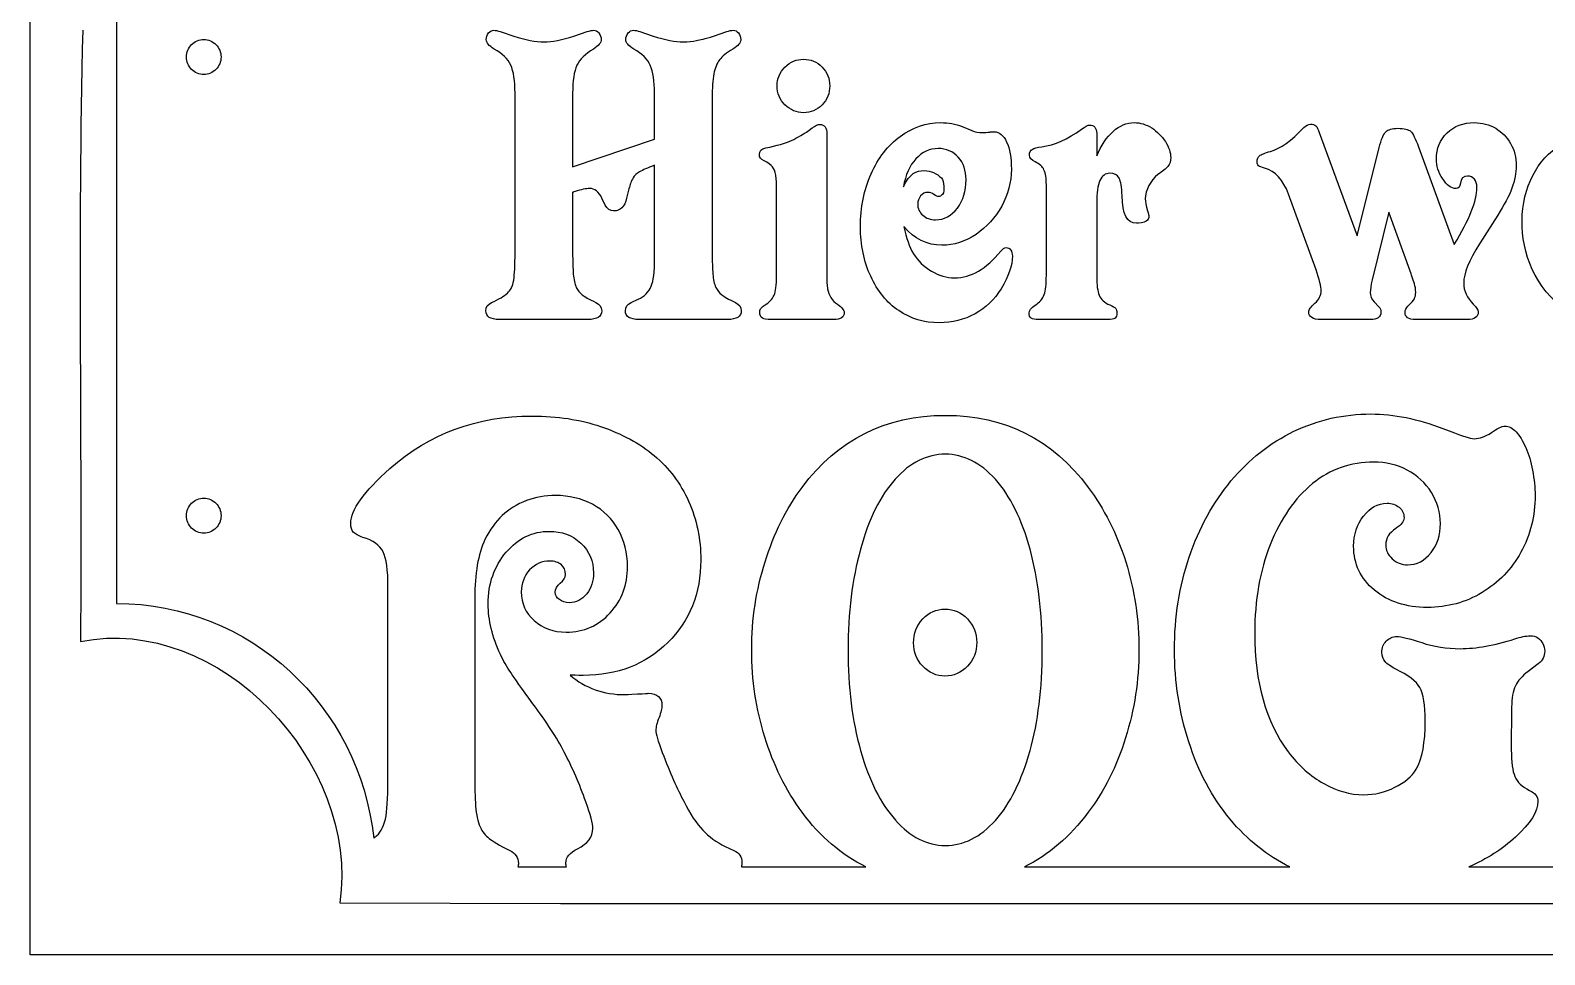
# Model space of a CAD drawing. Extents: x 0 to 294, y 0 to 190.
# Drawn here: x 0 to 172.4, y 0 to 105.3 of the extents above; entities that cross this region are included whole.
import ezdxf

# ---------------------------------------------------------------- set-up
doc = ezdxf.new("R2010")
doc.units = 0
doc.layers.add('Ebene_1', color=7, linetype='CONTINUOUS')

msp = doc.modelspace()

# ---------------------------------------------------------------- linework, layer by layer
at = {"layer": 'Ebene_1', "color": 1}
for points in [[(0.000015, 190.00001), (294.43498, 190.00001), (294.435, 0.00002), (0.000015, 0.00001), (0, 189.99999)], [(21.706403, 102.224981)], [(104.142983, 56.99088)], [(59.790745, 52.292975)], [(21.706403, 50)], [(104.106468, 39.355779)]]:
    msp.add_lwpolyline(points, close=True, dxfattribs=at)
for points in [[(14.936909, 113.690775), (9.814408, 113.690775), (9.814408, 40.000185)], [(40.712219, 20.680942), (40.712219, 41.897226)], [(50.580387, 40.626504), (50.580387, 20.757936)], [(171.631175, 33.117917), (170.461623, 32.232703)], [(168.597741, 28.189526), (168.561226, 23.338153)], [(79.088882, 12.3254), (80.075344, 11.863412)], [(55.503568, 9.999951), (61.010004, 9.999951)], [(80.942112, 9.999951), (95.101009, 9.999951)], [(113.139821, 9.999951), (143.347361, 9.999951)], [(163.726801, 9.999951), (175.657157, 9.999951)], [(35.245455, 5.896912), (60.357502, 5.824814), (260.321997, 5.824814)]]:
    msp.add_lwpolyline(points, dxfattribs=at)
at = {"layer": 'Ebene_1', "color": 7}
for points in [[(53.496412, 105.11417), (55.026334, 104.59456)], [(61.874554, 104.59456), (63.380192, 105.11417)], [(69.378456, 105.1142), (70.908378, 104.59459)], [(77.756599, 104.59459), (79.262236, 105.1142)], [(55.172041, 79.97482), (55.172041, 97.59216), (55.172041, 98.08703)], [(61.728848, 97.59219), (61.728848, 89.69903), (71.054085, 92.86619), (71.054085, 97.59219), (71.054085, 98.08706)], [(61.728848, 98.08703), (61.728848, 97.59219)], [(77.610892, 97.59219), (77.610892, 79.97485)], [(90.651656, 93.46003), (90.651656, 77.42627)], [(106.048028, 94.30131), (107.165114, 93.85593)], [(121.371505, 93.55901), (121.371505, 90.96094)], [(146.700217, 93.60849), (151.022847, 81.85535), (153.52415, 91.9012)], [(157.992496, 92.00017), (162.072286, 80.86561)], [(71.054085, 79.30677), (71.054085, 79.97485), (71.054085, 89.92172), (70.956951, 89.87222)], [(61.728849, 86.80401), (61.728849, 79.97482)], [(61.995981, 86.90301), (61.850274, 86.85351)], [(68.139953, 87.22467), (67.872823, 86.13596)], [(84.944802, 77.74793), (84.944802, 78.29229), (84.944802, 87.02673)], [(115.640377, 77.37678), (115.640377, 87.67006)], [(146.335952, 77.99537), (143.203252, 86.60609)], [(65.444376, 85.36891), (65.055824, 86.13596)], [(121.371505, 85.54213), (121.371505, 77.69845), (121.371505, 77.22832)], [(157.166822, 77.52524), (154.616956, 84.55239), (152.722767, 76.85717)], [(167.026321, 84.23072), (164.937855, 80.93984)], [(157.531087, 76.38704), (157.312528, 77.05512)], [(68.382793, 74.25911), (69.18418, 74.63026)], [(152.941326, 74.33334), (153.475579, 73.78898)], [(83.41488, 73.83847), (83.754862, 74.0859)], [(63.477331, 72.32909), (53.399274, 72.32909)], [(79.359374, 72.32912), (69.281318, 72.32912)], [(91.428755, 72.32912), (84.33769, 72.32912)], [(122.610016, 72.32912), (114.766131, 72.32912)], [(152.504208, 72.32912), (146.894495, 72.32912)], [(163.553637, 72.32912), (157.652512, 72.32912)]]:
    msp.add_lwpolyline(points, dxfattribs=at)
for points in [[(90.991635, 98.92834)], [(121.371505, 93.55901)], [(146.700217, 93.60849)], [(99.369781, 87.42263)], [(99.418363, 82.91934)], [(91.428755, 72.32912)]]:
    msp.add_lwpolyline(points, close=True, dxfattribs=at)
at = {"layer": 'Ebene_1', "color": 1}
for points in [[(5.961937, 105.272048), (5.376843, 82.124367), (5.884174, 58.861727), (5.714043, 35.670299)], [(17.780603, 102.224981), (17.780603, 102.755414), (17.987407, 103.264122), (18.355523, 103.639195)], [(18.355523, 103.639195), (18.723638, 104.014267), (19.222909, 104.224981), (19.743503, 104.224981)], [(19.743503, 104.224981), (20.264096, 104.224981), (20.763367, 104.014267), (21.131482, 103.639195)], [(21.131482, 103.639195), (21.499598, 103.264122), (21.706403, 102.755414), (21.706403, 102.224981)], [(18.355523, 100.810767), (17.987407, 101.18584), (17.780603, 101.694548), (17.780603, 102.224981)], [(21.706403, 102.224981), (21.706403, 101.694548), (21.499598, 101.18584), (21.131482, 100.810767)], [(19.743503, 100.224981), (19.222909, 100.224981), (18.723638, 100.435695), (18.355523, 100.810767)], [(21.131482, 100.810767), (20.763367, 100.435695), (20.264096, 100.224981), (19.743503, 100.224981)], [(40.93132, 55.373405), (45.439052, 59.352204), (50.836021, 61.342034), (57.12248, 61.342034)], [(57.12248, 61.342034), (59.973318, 61.342034), (62.56852, 60.944072), (64.907668, 60.148309)], [(87.842271, 53.217466), (91.93578, 58.685102), (97.369205, 61.419031), (104.142983, 61.419031)], [(104.142983, 61.419031), (110.94113, 61.419031), (116.362906, 58.685102), (120.407686, 53.217466)], [(143.817516, 59.609323), (146.57089, 60.918479), (149.49467, 61.573029), (152.589164, 61.573029)], [(152.589164, 61.573029), (155.196343, 61.573029), (157.925203, 61.021111), (160.776038, 59.917314)], [(64.907668, 60.148309), (67.344282, 59.326881), (69.37903, 58.223036), (71.011559, 56.836884)], [(136.653623, 53.949203), (138.700381, 56.38782), (141.088516, 58.274503), (143.817516, 59.609323)], [(160.776038, 59.917314), (162.72533, 59.147223), (163.90699, 58.761831), (164.321213, 58.761831)], [(164.321213, 58.761831), (164.954733, 58.761831), (165.612903, 58.993278), (166.295151, 59.455328)], [(166.295151, 59.455328), (166.92867, 59.943055), (167.452165, 60.186549), (167.866392, 60.186549)], [(167.866392, 60.186549), (168.280615, 60.186549), (168.695254, 59.968707), (169.109486, 59.532327)], [(169.109486, 59.532327), (169.499342, 59.121611), (169.864876, 58.530948), (170.206004, 57.760857)], [(104.142983, 56.99088), (102.023134, 56.99088), (100.122547, 56.040991), (98.441285, 54.141441)], [(109.844682, 54.141441), (108.114683, 56.040991), (106.214104, 56.99088), (104.142983, 56.99088)], [(170.206004, 57.760857), (170.547131, 56.990766), (170.802808, 56.130949), (170.973365, 55.181169)], [(36.472207, 49.136062), (36.472207, 50.624899), (37.958653, 52.703767), (40.93132, 55.373405)], [(71.011559, 56.836884), (72.717187, 55.399382), (74.020357, 53.666655), (74.921903, 51.63875)], [(152.917817, 56.105145), (150.286277, 56.105145), (147.959402, 55.284074), (145.937015, 53.641212)], [(156.719118, 55.181169), (155.549548, 55.797244), (154.282319, 56.105145), (152.917817, 56.105145)], [(159.460416, 52.639722), (158.778169, 53.717854), (157.864327, 54.565103), (156.719118, 55.181169)], [(170.973365, 55.181169), (171.168296, 54.154382), (171.2655, 53.191926), (171.2655, 52.293491)], [(98.441285, 54.141441), (96.735654, 52.267562), (95.420337, 49.610597), (94.494423, 46.170869)], [(113.79205, 46.170869), (112.841774, 49.610597), (111.525944, 52.267562), (109.844682, 54.141441)], [(131.902375, 45.285649), (133.047579, 48.622709), (134.631232, 51.510586), (136.653623, 53.949203)], [(145.937015, 53.641212), (143.914624, 51.998359), (142.306673, 49.674965), (141.112733, 46.671611)], [(18.355523, 51.414214), (18.723638, 51.789286), (19.222909, 52), (19.743503, 52)], [(19.743503, 52), (20.264096, 52), (20.763367, 51.789286), (21.131482, 51.414214)], [(56.464671, 51.715749), (55.368194, 51.279364), (54.454355, 50.71436), (53.723372, 50.021278)], [(59.790745, 52.292975), (58.596805, 52.292975), (57.488048, 52.10079), (56.464671, 51.715749)], [(63.993733, 51.292001), (62.726694, 51.959412), (61.325811, 52.292975), (59.790745, 52.292975)], [(83.639286, 44.746664), (84.613931, 47.929699), (86.014814, 50.753177), (87.842271, 53.217466)], [(120.407686, 53.217466), (122.210776, 50.804514), (123.635962, 47.981037), (124.683705, 44.746664)], [(160.483903, 49.097303), (160.483903, 50.355116), (160.142672, 51.535928), (159.460416, 52.639722)], [(171.2655, 52.293491), (171.2655, 49.957553), (170.729857, 47.801202), (169.657743, 45.824635)], [(17.780603, 50), (17.780603, 50.530433), (17.987407, 51.039141), (18.355523, 51.414214)], [(18.355523, 48.585786), (17.987407, 48.960859), (17.780603, 49.469567), (17.780603, 50)], [(21.131482, 51.414214), (21.499598, 51.039141), (21.706403, 50.530433), (21.706403, 50)], [(21.706403, 50), (21.706403, 49.469567), (21.499598, 48.960859), (21.131482, 48.585786)], [(53.723372, 50.021278), (52.968021, 49.30253), (52.310362, 48.391389), (51.749941, 47.287595)], [(66.917617, 48.404322), (66.235364, 49.636463), (65.260772, 50.598919), (63.993733, 51.292001)], [(74.921903, 51.63875), (75.847817, 49.559512), (76.311065, 47.326182), (76.311065, 44.9389)], [(151.748262, 49.944279), (152.479248, 50.919724), (153.368784, 51.407756), (154.416527, 51.407756)], [(154.416527, 51.407756), (154.952588, 51.407756), (155.415324, 51.253803), (155.805183, 50.94577)], [(155.805183, 50.94577), (156.17067, 50.612064), (156.353443, 50.214101), (156.353443, 49.752044)], [(19.743503, 48), (19.222909, 48), (18.723638, 48.210714), (18.355523, 48.585786)], [(21.131482, 48.585786), (20.763367, 48.210714), (20.264096, 48), (19.743503, 48)], [(36.76485, 48.134572), (36.56992, 48.339925), (36.472207, 48.674004), (36.472207, 49.136062)], [(67.977619, 44.207163), (67.977619, 45.747345), (67.624232, 47.146509), (66.917617, 48.404322)], [(150.615226, 46.517616), (150.615226, 47.852436), (150.992916, 48.994502), (151.748262, 49.944279)], [(155.403496, 48.520078), (154.648145, 48.032355), (154.27046, 47.416037), (154.27046, 46.671611)], [(156.353443, 49.752044), (156.353443, 49.367001), (156.037021, 48.956463), (155.403496, 48.520078)], [(159.423901, 45.785879), (160.130516, 46.684319), (160.483903, 47.788155), (160.483903, 49.097303)], [(37.861368, 47.518587), (37.349681, 47.698276), (36.984144, 47.903545), (36.76485, 48.134572)], [(40.163959, 45.862875), (39.749735, 46.632966), (38.98221, 47.184895), (37.861368, 47.518587)], [(51.749941, 47.287595), (50.970224, 45.593397), (50.580387, 43.373159), (50.580387, 40.626504)], [(54.16208, 45.824635), (55.526583, 47.416154), (57.159344, 48.211571), (59.059902, 48.211571)], [(59.059902, 48.211571), (60.473136, 48.211571), (61.679101, 47.762284), (62.678111, 46.863849)], [(62.678111, 46.863849), (63.62839, 45.939742), (64.103791, 44.810762), (64.103791, 43.475942)], [(141.112733, 46.671611), (139.943163, 43.719602), (139.358403, 40.369863), (139.358403, 36.622096)], [(154.27046, 46.671611), (154.27046, 46.055545), (154.513981, 45.529283), (155.001306, 45.092898)], [(40.712219, 41.897226), (40.712219, 43.822448), (40.529452, 45.144121), (40.163959, 45.862875)], [(52.115616, 39.933523), (52.115616, 42.269458), (52.797578, 44.233118), (54.16208, 45.824635)], [(59.132936, 44.823145), (58.23139, 44.823145), (57.463865, 44.489584), (56.830345, 43.822173)], [(60.448557, 44.399917), (60.10743, 44.682286), (59.668991, 44.823155), (59.132936, 44.823145)], [(76.311065, 44.9389), (76.311065, 41.139803), (75.055992, 38.007899), (72.546282, 35.543609)], [(94.494423, 46.170869), (93.544144, 42.756807), (93.068746, 38.932128), (93.068746, 34.696633)], [(115.181212, 34.696633), (115.181212, 38.880791), (114.717961, 42.70547), (113.79205, 46.170869)], [(130.221078, 34.696633), (130.221078, 38.444406), (130.781533, 41.97427), (131.902375, 45.285649)], [(152.991357, 41.512236), (151.407561, 42.821392), (150.615226, 44.489714), (150.615226, 46.517616)], [(155.001306, 45.092898), (155.488628, 44.63084), (156.07338, 44.399917), (156.755636, 44.399917)], [(156.755636, 44.399917), (157.803379, 44.399917), (158.692915, 44.861771), (159.423901, 45.785879)], [(169.657743, 45.824635), (168.585638, 43.899413), (167.111344, 42.371955), (165.235148, 41.242485)], [(56.830345, 43.822173), (56.196826, 43.103427), (55.879895, 42.269262), (55.879895, 41.319484)], [(60.30249, 42.320456), (60.716714, 42.628489), (60.923781, 42.949482), (60.923781, 43.283188)], [(60.923781, 43.283188), (60.923781, 43.77091), (60.765314, 44.143218), (60.448557, 44.399917)], [(64.103791, 43.475942), (64.103791, 42.551834), (63.847611, 41.755901), (63.335923, 41.08849)], [(66.004188, 38.932033), (67.319958, 40.369532), (67.977619, 42.127924), (67.977619, 44.207163)], [(82.104057, 34.696633), (82.104057, 38.213374), (82.615908, 41.563623), (83.639286, 44.746664)], [(124.683705, 44.746664), (125.68272, 41.460949), (126.182418, 38.1107), (126.182418, 34.696633)], [(59.75423, 41.280726), (59.75423, 41.665776), (59.936997, 42.012423), (60.30249, 42.320456)], [(159.021708, 39.548533), (156.585091, 39.548533), (154.575153, 40.203088), (152.991357, 41.512236)], [(9.814408, 40.000185), (24.992523, 40.000306), (37.486304, 28.298137), (39.08367, 13.265888)], [(53.504271, 34.195888), (52.578357, 36.19812), (52.115616, 38.110972), (52.115616, 39.933523)], [(55.879895, 41.319484), (55.879895, 40.010329), (56.367443, 38.919579), (57.34209, 38.046816)], [(60.229456, 40.433749), (59.912697, 40.613439), (59.75423, 40.895685), (59.75423, 41.280726)], [(61.362492, 40.087518), (60.899535, 40.087518), (60.521848, 40.202726), (60.229456, 40.433749)], [(63.335923, 41.08849), (62.775502, 40.421079), (62.117841, 40.087518), (61.362492, 40.087518)], [(165.235148, 41.242485), (163.358961, 40.113024), (161.287759, 39.548533), (159.021708, 39.548533)], [(5.714043, 35.670299), (21.480124, 38.817154), (37.469599, 21.931), (35.245455, 5.896912)], [(57.34209, 38.046816), (58.316735, 37.174046), (59.534848, 36.737335), (60.996815, 36.737335)], [(60.996815, 36.737335), (62.994837, 36.737335), (64.664051, 37.46886), (66.004188, 38.932033)], [(100.524774, 35.505369), (100.524774, 36.583493), (100.878153, 37.494633), (101.584777, 38.239052)], [(101.584777, 38.239052), (102.291392, 38.98347), (103.131821, 39.355779), (104.106468, 39.355779)], [(104.106468, 39.355779), (105.105475, 39.355779), (105.958566, 38.98347), (106.665181, 38.239052)], [(106.665181, 38.239052), (107.371799, 37.494633), (107.725183, 36.596069), (107.725183, 35.543609)], [(139.358403, 36.622096), (139.358403, 31.026097), (140.625123, 26.521222), (143.159198, 23.107171)], [(154.306978, 35.698121), (154.648106, 36.057499), (155.050094, 36.237106), (155.513048, 36.237106)], [(155.513048, 36.237106), (156.024738, 36.237106), (156.975033, 36.005667), (158.363898, 35.543609)], [(168.962909, 35.967355), (169.620797, 36.198381), (170.205549, 36.314105), (170.717239, 36.314105)], [(170.717239, 36.314105), (171.058362, 36.314105), (171.350998, 36.237127), (171.594659, 36.08311)], [(72.546282, 35.543609), (70.036569, 33.053655), (66.832308, 31.808947), (62.93373, 31.808947)], [(83.602768, 24.762352), (82.603758, 27.97106), (82.104057, 31.282585), (82.104057, 34.696633)], [(93.068746, 34.696633), (93.068746, 30.461133), (93.544144, 26.649545), (94.494423, 23.261159)], [(101.584777, 32.848682), (100.878153, 33.593101), (100.524774, 34.478582), (100.524774, 35.505369)], [(107.725183, 35.543609), (107.725183, 34.491158), (107.371799, 33.593101), (106.665181, 32.848682)], [(114.815537, 28.536289), (115.059198, 30.435839), (115.181212, 32.48904), (115.181212, 34.696633)], [(126.182418, 34.696633), (126.182418, 31.256894), (125.670565, 27.91973), (124.647189, 24.685358)], [(131.865859, 24.223369), (130.769385, 27.586091), (130.221078, 31.077215), (130.221078, 34.696633)], [(153.831752, 34.427398), (153.831752, 34.940793), (153.990218, 35.364417), (154.306978, 35.698121)], [(158.363898, 35.543609), (159.728401, 35.081559), (161.190539, 34.850628), (162.749975, 34.850628)], [(162.749975, 34.850628), (164.553065, 34.850628), (166.623762, 35.222937), (168.962909, 35.967355)], [(171.594659, 36.08311), (171.83832, 35.877757), (172.021085, 35.659401), (172.142919, 35.42837)], [(172.36202, 34.581394), (172.36202, 33.965319), (172.118499, 33.477287), (171.631175, 33.117917)], [(172.142919, 35.42837), (172.289114, 35.171674), (172.36202, 34.889427), (172.36202, 34.581394)], [(54.673825, 32.15518), (54.235223, 32.796951), (53.845396, 33.477139), (53.504271, 34.195888)], [(104.106468, 31.731953), (103.131821, 31.731953), (102.291392, 32.104275), (101.584777, 32.848682)], [(106.665181, 32.848682), (105.958566, 32.104275), (105.105475, 31.731953), (104.106468, 31.731953)], [(154.197426, 33.387668), (153.953765, 33.644364), (153.831752, 33.991013), (153.831752, 34.427398)], [(155.403496, 32.501935), (154.843078, 32.809974), (154.44109, 33.105307), (154.197426, 33.387668)], [(57.195514, 28.574521), (55.928475, 30.320057), (55.088049, 31.513434), (54.673825, 32.15518)], [(62.93373, 31.808947), (62.227112, 31.808947), (61.727918, 31.821647), (61.435526, 31.847205)], [(61.435526, 31.847205), (63.141154, 30.358342), (65.236656, 29.614254), (67.722, 29.614254)], [(158.144797, 30.42298), (157.754939, 31.167411), (156.841103, 31.860196), (155.403496, 32.501935)], [(170.461623, 32.232703), (169.779368, 31.74497), (169.304479, 31.205617), (169.03645, 30.615226)], [(67.722, 29.614254), (67.673272, 29.614254), (68.136014, 29.639919), (69.110655, 29.691248)], [(69.110655, 29.691248), (69.939103, 29.742577), (70.341091, 29.768242), (70.316725, 29.768242)], [(70.316725, 29.768242), (71.364468, 29.768242), (71.88847, 29.305882), (71.88847, 28.381772)], [(158.766089, 26.649069), (158.766089, 28.420269), (158.559021, 29.678575), (158.144797, 30.42298)], [(169.03645, 30.615226), (168.744053, 29.99917), (168.597741, 29.190656), (168.597741, 28.189526)], [(60.777714, 23.06841), (59.949267, 24.685596), (58.754947, 26.520958), (57.195514, 28.574521)], [(71.88847, 28.381772), (71.88847, 28.073744), (71.779115, 27.611888), (71.559819, 26.995805)], [(113.79205, 23.261159), (114.255007, 24.878345), (114.596244, 26.636739), (114.815537, 28.536289)], [(71.559819, 26.995805), (71.316158, 26.405414), (71.194145, 25.917893), (71.194145, 25.532845)], [(157.742604, 21.142931), (158.424852, 22.32374), (158.766089, 24.159102), (158.766089, 26.649069)], [(71.194145, 25.532845), (71.194145, 25.173461), (71.437666, 24.338807), (71.924988, 23.029648)], [(87.842271, 16.214564), (85.990446, 18.75586), (84.577413, 21.604973), (83.602768, 24.762352)], [(124.647189, 24.685358), (123.648174, 21.450985), (122.235143, 18.627511), (120.407686, 16.214564)], [(136.544071, 15.444573), (134.472952, 17.960205), (132.913602, 20.886312), (131.865859, 24.223369)], [(63.226372, 17.408284), (62.519753, 19.410519), (61.703628, 21.297183), (60.777714, 23.06841)], [(71.924988, 23.029648), (72.826534, 20.693695), (73.642659, 18.845766), (74.373645, 17.485278)], [(94.494423, 23.261159), (95.444702, 19.847081), (96.77217, 17.202703), (98.477803, 15.328818)], [(109.844682, 15.290586), (111.525944, 17.190135), (112.841774, 19.847081), (113.79205, 23.261159)], [(143.159198, 23.107171), (144.353138, 21.541314), (145.705418, 20.334311), (147.216118, 19.487221)], [(168.561226, 23.338153), (168.561226, 21.926336), (168.69488, 20.912029), (168.962909, 20.295973)], [(50.580387, 20.757936), (50.580387, 19.166441), (50.61684, 17.882973), (50.689939, 16.907534)], [(155.293947, 19.063994), (156.414789, 19.603056), (157.230912, 20.295841), (157.742604, 21.142931)], [(40.492611, 15.829569), (40.638809, 16.805008), (40.712219, 18.422009), (40.712219, 20.680942)], [(147.216118, 19.487221), (148.726816, 18.640132), (150.237565, 18.21701), (151.748262, 18.21701)], [(151.748262, 18.21701), (153.015306, 18.21701), (154.197473, 18.499267), (155.293947, 19.063994)], [(168.962909, 20.295973), (169.230939, 19.654226), (169.791393, 19.12797), (170.644206, 18.717258)], [(64.030248, 14.366079), (64.030248, 14.930832), (63.762427, 15.945112), (63.226372, 17.408284)], [(74.373645, 17.485278), (75.104629, 16.022106), (75.82355, 14.918264), (76.530166, 14.173859)], [(171.594659, 17.446517), (171.594659, 16.317063), (170.74208, 14.969726), (169.03645, 13.403869)], [(170.644206, 18.717258), (171.277725, 18.409203), (171.594659, 17.985579), (171.594659, 17.446517)], [(39.432609, 13.557883), (39.944297, 14.019924), (40.297681, 14.777109), (40.492611, 15.829569)], [(50.689939, 16.907534), (50.763037, 15.957759), (50.933654, 15.17491), (51.201681, 14.558854)], [(95.101009, 9.999951), (92.329502, 11.366498), (89.909471, 13.436889), (87.842271, 16.214564)], [(120.407686, 16.214564), (118.328131, 13.436942), (115.904802, 11.366498), (113.139821, 9.999951)], [(51.201681, 14.558854), (51.445342, 13.994101), (51.786576, 13.557909), (52.225168, 13.249881)], [(62.275921, 12.05616), (63.445493, 12.646552), (64.030248, 13.416304), (64.030248, 14.366079)], [(76.530166, 14.173859), (77.212418, 13.455118), (78.065504, 12.838772), (79.088882, 12.3254)], [(98.477803, 15.328818), (100.159063, 13.403604), (102.047497, 12.441156), (104.142983, 12.441156)], [(104.142983, 12.441156), (106.214104, 12.441156), (108.114683, 13.391036), (109.844682, 15.290586)], [(143.347361, 9.999951), (140.787848, 11.259235), (138.52001, 13.074145), (136.544071, 15.444573)], [(39.08367, 13.265888), (39.209291, 13.363943), (39.328027, 13.461468), (39.432609, 13.557883)], [(52.225168, 13.249881), (52.590658, 12.941827), (53.370333, 12.479467), (54.564273, 11.863412)], [(169.03645, 13.403869), (167.545249, 12.016526), (165.772126, 10.884612), (163.726801, 9.999951)], [(54.564273, 11.863412), (55.222158, 11.555357), (55.551242, 11.067862), (55.551242, 10.400451)], [(55.551242, 10.400451), (55.551242, 10.256571), (55.534181, 10.12367), (55.503568, 9.999951)], [(60.960299, 10.438683), (60.960299, 11.106095), (61.39874, 11.645448), (62.275921, 12.05616)], [(61.010004, 9.999951), (60.977814, 10.133513), (60.960299, 10.278743), (60.960299, 10.438683)], [(80.075344, 11.863412), (80.684495, 11.606713), (80.989279, 11.144856), (80.989279, 10.477445)], [(80.989279, 10.477445), (80.989279, 10.303058), (80.972322, 10.144969), (80.942112, 9.999951)], [(0.000015, 0.00001), (0.000007, 0.00001), (0, 0.00001), (0, 0.00002)]]:
    msp.add_open_spline(points, degree=3, dxfattribs=at)
at = {"layer": 'Ebene_1', "color": 7}
for points in [[(52.160767, 104.96571), (52.338853, 105.163657), (52.541223, 105.26263), (52.767878, 105.26263)], [(52.767878, 105.26263), (52.962154, 105.26263), (53.204999, 105.213143), (53.496412, 105.11417)], [(63.380192, 105.11417), (63.703985, 105.213143), (63.954924, 105.26263), (64.13301, 105.26263)], [(64.13301, 105.26263), (64.359666, 105.26263), (64.553941, 105.163657), (64.715837, 104.96571)], [(68.042811, 104.96574), (68.220897, 105.163687), (68.423267, 105.26266), (68.649922, 105.26266)], [(68.649922, 105.26266), (68.844198, 105.26266), (69.087043, 105.213173), (69.378456, 105.1142)], [(79.262236, 105.1142), (79.553649, 105.213173), (79.804589, 105.26266), (80.015054, 105.26266)], [(80.015054, 105.26266), (80.241709, 105.26266), (80.435985, 105.163687), (80.597882, 104.96574)], [(51.893638, 104.19867), (51.893638, 104.49559), (51.982681, 104.75127), (52.160767, 104.96571)], [(52.792163, 103.1347), (52.193146, 103.4976), (51.893638, 103.852257), (51.893638, 104.19867)], [(55.026334, 104.59456), (56.370074, 104.165673), (57.511445, 103.95123), (58.450444, 103.95123)], [(58.450444, 103.95123), (59.389444, 103.95123), (60.530814, 104.165673), (61.874554, 104.59456)], [(64.982968, 104.22341), (64.982968, 103.860503), (64.683459, 103.4976), (64.084441, 103.1347)], [(64.715837, 104.96571), (64.893924, 104.73477), (64.982968, 104.487337), (64.982968, 104.22341)], [(67.775682, 104.1987), (67.775682, 104.49562), (67.864725, 104.7513), (68.042811, 104.96574)], [(68.674207, 103.13473), (68.07519, 103.49763), (67.775682, 103.852287), (67.775682, 104.1987)], [(70.908378, 104.59459), (72.252119, 104.165703), (73.393489, 103.95126), (74.332488, 103.95126)], [(74.332488, 103.95126), (74.850557, 103.95126), (75.352436, 104.000747), (75.838125, 104.09972)], [(75.838125, 104.09972), (76.178108, 104.16572), (76.817599, 104.330677), (77.756599, 104.59459)], [(80.865011, 104.22344), (80.865011, 103.860533), (80.565503, 103.49763), (79.966486, 103.13473)], [(80.597882, 104.96574), (80.775968, 104.7348), (80.865011, 104.487367), (80.865011, 104.22344)], [(54.686352, 101.30368), (54.346369, 102.012993), (53.714973, 102.623333), (52.792163, 103.1347)], [(64.084441, 103.1347), (63.161632, 102.573847), (62.53833, 101.95526), (62.214538, 101.27894)], [(70.568396, 101.27897), (70.260792, 101.971783), (69.629396, 102.59037), (68.674207, 103.13473)], [(78.460848, 101.9223), (78.137056, 101.493413), (77.918495, 100.957303), (77.805167, 100.31397)], [(79.966486, 103.13473), (79.254141, 102.689343), (78.752262, 102.2852), (78.460848, 101.9223)], [(85.891896, 101.08102), (86.507102, 101.67486), (87.211352, 101.97178), (88.004645, 101.97178)], [(88.004645, 101.97178), (88.830317, 101.97178), (89.534567, 101.67486), (90.117394, 101.08102)], [(55.172041, 98.08703), (55.172041, 99.52215), (55.010145, 100.594367), (54.686352, 101.30368)], [(62.214538, 101.27894), (61.890745, 100.58612), (61.728848, 99.52215), (61.728848, 98.08703)], [(71.054085, 98.08706), (71.054085, 99.472693), (70.892188, 100.536663), (70.568396, 101.27897)], [(77.805167, 100.31397), (77.67565, 99.604657), (77.610892, 98.697397), (77.610892, 97.59219)], [(84.993371, 98.92834), (84.993371, 99.76962), (85.292879, 100.48718), (85.891896, 101.08102)], [(90.117394, 101.08102), (90.700221, 100.48718), (90.991635, 99.76962), (90.991635, 98.92834)], [(85.891896, 96.77566), (85.292879, 97.3695), (84.993371, 98.08706), (84.993371, 98.92834)], [(90.991635, 98.92834), (90.991635, 98.08706), (90.700221, 97.3695), (90.117394, 96.77566)], [(88.004645, 95.88489), (87.211352, 95.88489), (86.507102, 96.181813), (85.891896, 96.77566)], [(90.117394, 96.77566), (89.534567, 96.181813), (88.830317, 95.88489), (88.004645, 95.88489)], [(86.644718, 92.71773), (87.276115, 92.998157), (88.061312, 93.47653), (89.000312, 94.15285)], [(89.000312, 94.15285), (89.372674, 94.416783), (89.664088, 94.54875), (89.874553, 94.54875)], [(89.874553, 94.54875), (90.392622, 94.54875), (90.651656, 94.185843), (90.651656, 93.46003)], [(95.702843, 88.90724), (96.512326, 90.73825), (97.613223, 92.16513), (99.005535, 93.18786)], [(99.005535, 93.18786), (100.414034, 94.22708), (101.952045, 94.74669), (103.619577, 94.74669)], [(103.619577, 94.74669), (104.510008, 94.74669), (105.319488, 94.59823), (106.048028, 94.30131)], [(107.165114, 93.85593), (107.505098, 93.69097), (107.926023, 93.60849), (108.427907, 93.60849)], [(108.427907, 93.60849), (108.654563, 93.60849), (108.913597, 93.63319), (109.205009, 93.68269)], [(109.205009, 93.68269), (109.285979, 93.69919), (109.455946, 93.70749), (109.71498, 93.70749)], [(109.71498, 93.70749), (110.281621, 93.70749), (110.751117, 93.31984), (111.123479, 92.54455)], [(115.130396, 92.00017), (116.571272, 92.18162), (118.076915, 92.8497), (119.647313, 94.00439)], [(119.647313, 94.00439), (120.052053, 94.31781), (120.367756, 94.47452), (120.594403, 94.47452)], [(120.594403, 94.47452), (120.821059, 94.47452), (121.00724, 94.39202), (121.152946, 94.22708)], [(121.152946, 94.22708), (121.298652, 94.06213), (121.371505, 93.83944), (121.371505, 93.55901)], [(121.371505, 90.96094), (121.857195, 92.14863), (122.480504, 93.08063), (123.241413, 93.75695)], [(123.241413, 93.75695), (123.986137, 94.41678), (124.78752, 94.74669), (125.645573, 94.74669)], [(125.645573, 94.74669), (126.325541, 94.74669), (126.989315, 94.54874), (127.636905, 94.15285)], [(127.636905, 94.15285), (128.252107, 93.74046), (128.770176, 93.22084), (129.19111, 92.59401)], [(141.139076, 91.48056), (142.27235, 91.793973), (143.543236, 92.692983), (144.951734, 94.17759)], [(144.951734, 94.17759), (145.210765, 94.441523), (145.461706, 94.57349), (145.704556, 94.57349)], [(145.704556, 94.57349), (145.947399, 94.57349), (146.149767, 94.507507), (146.311661, 94.37554)], [(146.311661, 94.37554), (146.457367, 94.243573), (146.586886, 93.98789), (146.700217, 93.60849)], [(153.52415, 91.9012), (153.766994, 92.841447), (154.017934, 93.443537), (154.276972, 93.70747)], [(154.276972, 93.70747), (154.519815, 93.971397), (154.981221, 94.10336), (155.661189, 94.10336)], [(155.661189, 94.10336), (156.357338, 94.10336), (156.843025, 93.98789), (157.11825, 93.75695)], [(157.11825, 93.75695), (157.3611, 93.509517), (157.652515, 92.923923), (157.992496, 92.00017)], [(160.032391, 90.61454), (160.032391, 91.80222), (160.437131, 92.791957), (161.246611, 93.58375)], [(161.246611, 93.58375), (162.056092, 94.359043), (163.092228, 94.74669), (164.35502, 94.74669)], [(164.35502, 94.74669), (165.229263, 94.74669), (166.038747, 94.532247), (166.783471, 94.10336)], [(166.783471, 94.10336), (167.495814, 93.674473), (168.062451, 93.097127), (168.483382, 92.37132)], [(82.977763, 91.1094), (82.977763, 91.521793), (83.220608, 91.777477), (83.706297, 91.87645)], [(83.706297, 91.87645), (84.9529, 92.123883), (85.932374, 92.40431), (86.644718, 92.71773)], [(103.328145, 91.80222), (102.356765, 91.80222), (101.514907, 91.41457), (100.80256, 90.63928)], [(105.61089, 90.81248), (105.011872, 91.47231), (104.250954, 91.80222), (103.328145, 91.80222)], [(111.123479, 92.54455), (111.479657, 91.76925), (111.657741, 90.73827), (111.657741, 89.45161)], [(113.721897, 91.03517), (113.721897, 91.36508), (113.827128, 91.58778), (114.0376, 91.70325)], [(114.0376, 91.70325), (114.231878, 91.83522), (114.596143, 91.93419), (115.130396, 92.00017)], [(129.19111, 92.59401), (129.59585, 91.96718), (129.798225, 91.35684), (129.798225, 90.763)], [(139.900565, 90.98569), (140.094839, 91.11765), (140.507676, 91.282607), (141.139076, 91.48056)], [(174.845906, 73.29411), (167.67768, 78.54195), (168.722915, 89.22852), (174.238801, 92.19812)], [(168.483382, 92.37132), (168.904313, 91.61252), (169.114778, 90.771243), (169.114778, 89.84749)], [(70.956951, 89.87222), (70.260796, 89.591793), (69.726538, 89.352607), (69.354176, 89.15466)], [(83.512022, 90.41659), (83.155849, 90.581543), (82.977763, 90.81248), (82.977763, 91.1094)], [(84.483401, 89.72377), (84.289124, 89.938217), (83.965332, 90.169157), (83.512022, 90.41659)], [(84.847668, 88.78352), (84.76672, 89.195913), (84.645297, 89.50933), (84.483401, 89.72377)], [(100.80256, 90.63928), (100.090214, 89.86399), (99.612621, 88.79177), (99.369781, 87.42263)], [(106.509417, 88.26391), (106.509417, 89.30313), (106.209908, 90.15265), (105.61089, 90.81248)], [(114.377584, 90.26813), (113.940456, 90.49907), (113.721897, 90.75475), (113.721897, 91.03517)], [(115.373246, 89.37736), (115.211346, 89.74027), (114.879459, 90.03719), (114.377584, 90.26813)], [(129.482522, 89.77326), (129.239682, 89.47634), (128.859223, 89.17117), (128.341154, 88.85775)], [(129.798225, 90.763), (129.798225, 90.3671), (129.692994, 90.03719), (129.482522, 89.77326)], [(139.633433, 90.29287), (139.633433, 90.622783), (139.722477, 90.853723), (139.900565, 90.98569)], [(139.803421, 89.84749), (139.690096, 89.946463), (139.633433, 90.094923), (139.633433, 90.29287)], [(140.483389, 89.55057), (140.127221, 89.649543), (139.900565, 89.748517), (139.803421, 89.84749)], [(160.760921, 88.33814), (160.275234, 89.063947), (160.032391, 89.822747), (160.032391, 90.61454)], [(169.114778, 89.84749), (169.114778, 89.039203), (168.952881, 88.18143), (168.629088, 87.27417)], [(68.601357, 88.46184), (68.407081, 88.115433), (68.25328, 87.703043), (68.139953, 87.22467)], [(69.354176, 89.15466), (69.030383, 88.973207), (68.779443, 88.742267), (68.601357, 88.46184)], [(84.944802, 87.02673), (84.944802, 87.851517), (84.912424, 88.437113), (84.847668, 88.78352)], [(94.48862, 82.91932), (94.48862, 85.08025), (94.893361, 87.07622), (95.702843, 88.90724)], [(99.369781, 87.42263), (100.1079, 89), (100.826851, 89.28795), (101.74966, 89.28795)], [(101.74966, 89.28795), (102.497515, 89.24985), (103.195237, 88.98213), (103.692411, 88.44667)], [(103.692411, 88.44667), (104.0337, 88), (104.089564, 87.0359), (103.838117, 86.58135)], [(105.513746, 85.02251), (106.17753, 85.89678), (106.509417, 86.97725), (106.509417, 88.26391)], [(111.657741, 89.45161), (111.657741, 87.967), (111.293476, 86.56487), (110.564936, 85.24522)], [(115.640377, 87.67006), (115.640377, 88.41237), (115.551359, 88.98147), (115.373246, 89.37736)], [(121.73578, 88.16493), (121.49293, 87.60408), (121.371505, 86.72981), (121.371505, 85.54213)], [(122.877147, 88.98147), (122.359079, 88.98147), (121.97862, 88.70929), (121.73578, 88.16493)], [(123.921381, 88.43711), (123.710909, 88.80002), (123.362838, 88.98147), (122.877147, 88.98147)], [(124.261365, 86.43289), (124.245171, 87.38964), (124.131872, 88.05771), (123.921381, 88.43711)], [(128.341154, 88.85775), (127.525746, 88.19798), (126.903144, 87.03287), (126.893467, 86.06174)], [(143.203252, 86.60609), (142.588046, 88.255657), (141.681425, 89.23715), (140.483389, 89.55057)], [(162.266564, 87.24942), (161.732301, 87.24942), (161.230421, 87.612327), (160.760921, 88.33814)], [(163.577918, 88.6598), (163.092231, 88.6598), (162.825104, 88.387623), (162.776535, 87.84327)], [(164.35502, 88.31339), (164.160746, 88.54433), (163.901712, 88.6598), (163.577918, 88.6598)], [(164.646442, 87.3484), (164.646442, 87.777287), (164.549302, 88.09895), (164.35502, 88.31339)], [(61.801702, 86.82881), (61.769321, 86.82881), (61.745037, 86.820543), (61.728849, 86.80401)], [(61.850274, 86.85351), (61.834087, 86.837043), (61.817896, 86.82881), (61.801702, 86.82881)], [(63.647325, 87.24941), (63.258773, 87.24941), (62.708326, 87.133943), (61.995981, 86.90301)], [(65.055824, 86.13596), (64.699652, 86.87826), (64.230153, 87.24941), (63.647325, 87.24941)], [(101.336823, 86.40815), (101.110167, 86.12772), (100.996839, 85.82255), (100.996839, 85.49264)], [(102.162497, 86.80404), (101.822513, 86.80404), (101.547285, 86.67208), (101.336823, 86.40815)], [(102.842455, 86.55661), (102.615799, 86.72156), (102.389143, 86.80404), (102.162497, 86.80404)], [(103.352436, 86.33392), (103.287661, 86.33392), (103.117664, 86.40812), (102.842455, 86.55661)], [(103.838117, 86.58135), (103.692411, 86.4164), (103.53052, 86.33392), (103.352436, 86.33392)], [(125.888422, 83.29047), (124.819908, 83.29047), (124.277549, 84.33794), (124.261365, 86.43289)], [(162.072286, 80.86561), (163.78839, 83.702863), (164.646442, 85.863793), (164.646442, 87.3484)], [(162.776535, 87.84327), (162.727986, 87.44737), (162.557995, 87.24942), (162.266564, 87.24942)], [(168.629088, 87.27417), (168.289107, 86.383403), (167.754852, 85.36892), (167.026321, 84.23072)], [(66.39147, 84.70084), (65.986729, 84.70084), (65.671031, 84.92353), (65.444376, 85.36891)], [(67.872823, 86.13596), (67.662357, 85.179213), (67.168573, 84.70084), (66.39147, 84.70084)], [(100.996839, 85.49264), (100.996839, 84.98127), (101.191117, 84.55239), (101.579663, 84.20598)], [(103.036733, 83.68637), (104.008114, 83.68637), (104.833788, 84.13175), (105.513746, 85.02251)], [(110.564936, 85.24522), (109.820211, 83.92557), (108.848831, 82.85336), (107.650805, 82.02857)], [(126.893467, 86.06174), (126.893467, 85.76482), (126.982484, 85.31944), (127.160598, 84.72559)], [(127.160598, 84.72559), (127.257761, 84.36269), (127.306304, 84.15649), (127.306304, 84.107)], [(95.654274, 77.25307), (94.877171, 78.93562), (94.48862, 80.82437), (94.48862, 82.91932)], [(103.765283, 80.7914), (102.065373, 80.7914), (100.616399, 81.50071), (99.418363, 82.91934)], [(99.418363, 82.91932), (99.693591, 81.61617), (100.057856, 80.58519), (100.511168, 79.82639)], [(101.579663, 84.20598), (101.968219, 83.85957), (102.453909, 83.68637), (103.036733, 83.68637)], [(127.014892, 83.51316), (126.820604, 83.3647), (126.098885, 83.29047), (125.888422, 83.29047)], [(127.306304, 84.107), (127.306304, 83.85957), (127.20914, 83.66162), (127.014892, 83.51316)], [(107.650805, 82.02857), (106.42039, 81.20379), (105.12521, 80.7914), (103.765283, 80.7914)], [(55.026334, 76.80765), (55.123472, 77.450983), (55.172041, 78.506707), (55.172041, 79.97482)], [(61.728849, 79.97482), (61.728849, 78.952087), (61.753134, 78.127303), (61.801702, 77.50047)], [(70.665534, 76.11487), (70.924568, 76.70871), (71.054085, 77.772677), (71.054085, 79.30677)], [(77.610892, 79.97485), (77.610892, 78.952117), (77.635176, 78.127333), (77.683745, 77.5005)], [(100.511168, 79.82639), (101.013052, 79.0181), (101.701107, 78.35828), (102.575344, 77.84691)], [(105.198073, 77.07986), (107.059883, 77.07986), (108.808366, 78.08609), (110.443521, 80.09856)], [(110.443521, 80.09856), (110.686361, 80.37899), (110.896833, 80.5192), (111.074917, 80.5192)], [(111.779166, 79.55421), (111.779166, 78.49849), (111.350135, 77.26132), (110.492083, 75.84269)], [(111.074917, 80.5192), (111.285379, 80.5192), (111.455366, 80.4285), (111.584888, 80.24702)], [(111.584888, 80.24702), (111.71441, 80.06557), (111.779166, 79.83464), (111.779166, 79.55421)], [(164.937855, 80.93984), (163.739818, 79.04284), (163.1408, 77.558233), (163.1408, 76.48602)], [(84.726242, 75.27359), (84.871948, 75.751963), (84.944802, 76.576743), (84.944802, 77.74793)], [(102.575344, 77.84691), (103.417202, 77.33554), (104.291448, 77.07986), (105.198073, 77.07986)], [(146.918776, 75.57051), (146.918776, 76.081877), (146.724501, 76.890163), (146.335952, 77.99537)], [(54.322085, 75.34779), (54.662067, 75.64471), (54.896817, 76.13133), (55.026334, 76.80765)], [(61.801702, 77.50047), (61.850271, 76.89013), (61.963598, 76.387013), (62.141684, 75.99112)], [(62.141684, 75.99112), (62.303581, 75.628213), (62.530236, 75.347787), (62.82165, 75.14984)], [(69.18418, 74.63026), (69.896525, 74.976667), (70.390309, 75.471537), (70.665534, 76.11487)], [(77.683745, 77.5005), (77.732314, 76.89016), (77.845642, 76.387043), (78.023728, 75.99115)], [(78.023728, 75.99115), (78.185624, 75.628243), (78.412279, 75.347817), (78.703693, 75.14987)], [(90.651656, 77.42627), (90.651656, 76.700463), (90.684034, 76.164353), (90.74879, 75.81794)], [(98.835538, 73.3436), (97.475609, 74.26735), (96.415188, 75.57051), (95.654274, 77.25307)], [(110.492083, 75.84269), (109.731174, 74.60552), (108.7436, 73.64877), (107.52938, 72.97245)], [(115.397527, 75.17461), (115.559427, 75.62), (115.640377, 76.35405), (115.640377, 77.37678)], [(121.371505, 77.22832), (121.371505, 76.25508), (121.468669, 75.54577), (121.662927, 75.10038)], [(152.722767, 76.85717), (152.577061, 76.197343), (152.504208, 75.71897), (152.504208, 75.42205)], [(157.312528, 77.05512), (157.28014, 77.170587), (157.231571, 77.327293), (157.166822, 77.52524)], [(157.676793, 75.42205), (157.676793, 75.768457), (157.628224, 76.09012), (157.531087, 76.38704)], [(163.1408, 76.48602), (163.1408, 75.611747), (163.505068, 74.80346), (164.233605, 74.06116)], [(51.845069, 73.31883), (51.845069, 73.747717), (52.063629, 74.061133), (52.500749, 74.25908)], [(52.500749, 74.25908), (53.326421, 74.63848), (53.933533, 75.001383), (54.322085, 75.34779)], [(62.82165, 75.14984), (63.064494, 74.951893), (63.582563, 74.654973), (64.375856, 74.25908)], [(64.375856, 74.25908), (64.812976, 74.061133), (65.031537, 73.747717), (65.031537, 73.31883)], [(67.727113, 73.31886), (67.727113, 73.747747), (67.945673, 74.061163), (68.382793, 74.25911)], [(78.703693, 75.14987), (78.946538, 74.951923), (79.464606, 74.655003), (80.257899, 74.25911)], [(80.257899, 74.25911), (80.69502, 74.061163), (80.91358, 73.747747), (80.91358, 73.31886)], [(83.754862, 74.0859), (84.224362, 74.39932), (84.548156, 74.795217), (84.726242, 75.27359)], [(90.74879, 75.81794), (90.813546, 75.438547), (90.934968, 75.108637), (91.113057, 74.82821)], [(91.113057, 74.82821), (91.307333, 74.51479), (91.558272, 74.259107), (91.865875, 74.06116)], [(114.377584, 73.96219), (114.879459, 74.2756), (115.219443, 74.67974), (115.397527, 75.17461)], [(121.662927, 75.10038), (121.857205, 74.62201), (122.253848, 74.25086), (122.852866, 73.98693)], [(145.510278, 73.19514), (145.510278, 73.42608), (145.745027, 73.755993), (146.214527, 74.18488)], [(146.214527, 74.18488), (146.684026, 74.63026), (146.918776, 75.092137), (146.918776, 75.57051)], [(152.504208, 75.42205), (152.504208, 75.026157), (152.649914, 74.663253), (152.941326, 74.33334)], [(156.802557, 73.86321), (157.174919, 74.24261), (157.417762, 74.523037), (157.531087, 74.70449)], [(157.531087, 74.70449), (157.628224, 74.902437), (157.676793, 75.141623), (157.676793, 75.42205)], [(53.399274, 72.32909), (52.363137, 72.32909), (51.845069, 72.659003), (51.845069, 73.31883)], [(65.031537, 73.31883), (65.031537, 72.659003), (64.513468, 72.32909), (63.477331, 72.32909)], [(69.281318, 72.32912), (68.245181, 72.32912), (67.727113, 72.659033), (67.727113, 73.31886)], [(80.91358, 73.31886), (80.91358, 72.659033), (80.395511, 72.32912), (79.359374, 72.32912)], [(83.026328, 73.12091), (83.026328, 73.450823), (83.155845, 73.69001), (83.41488, 73.83847)], [(83.317742, 72.50232), (83.123466, 72.634287), (83.026328, 72.840483), (83.026328, 73.12091)], [(84.33769, 72.32912), (83.819621, 72.32912), (83.479638, 72.386853), (83.317742, 72.50232)], [(92.642979, 73.12091), (92.642979, 72.59305), (92.238237, 72.32912), (91.428755, 72.32912)], [(91.865875, 74.06116), (92.383944, 73.714753), (92.642979, 73.401337), (92.642979, 73.12091)], [(103.44959, 71.95796), (101.749679, 71.95796), (100.211659, 72.41984), (98.835538, 73.3436)], [(107.52938, 72.97245), (106.282771, 72.29612), (104.922845, 71.95796), (103.44959, 71.95796)], [(113.673335, 73.07142), (113.673335, 73.33535), (113.908088, 73.63228), (114.377584, 73.96219)], [(113.916175, 72.50232), (113.754285, 72.61779), (113.673335, 72.80749), (113.673335, 73.07142)], [(114.766131, 72.32912), (114.36139, 72.32912), (114.078075, 72.38682), (113.916175, 72.50232)], [(123.459972, 72.50232), (123.298082, 72.38685), (123.014757, 72.32912), (122.610016, 72.32912)], [(122.852866, 73.98693), (123.19285, 73.83847), (123.419497, 73.7065), (123.532825, 73.59103)], [(123.678531, 73.07142), (123.678531, 72.79099), (123.605707, 72.60129), (123.459972, 72.50232)], [(123.532825, 73.59103), (123.629988, 73.47556), (123.678531, 73.30236), (123.678531, 73.07142)], [(146.894495, 72.32912), (145.971683, 72.32912), (145.510278, 72.617793), (145.510278, 73.19514)], [(153.718429, 73.17039), (153.718429, 72.609543), (153.313688, 72.32912), (152.504208, 72.32912)], [(153.475579, 73.78898), (153.637479, 73.624027), (153.718429, 73.41783), (153.718429, 73.17039)], [(156.462573, 73.17039), (156.462573, 73.40133), (156.575901, 73.63227), (156.802557, 73.86321)], [(157.652512, 72.32912), (156.859219, 72.32912), (156.462573, 72.609543), (156.462573, 73.17039)], [(164.792148, 73.19514), (164.792148, 72.617793), (164.379311, 72.32912), (163.553637, 72.32912)], [(164.233605, 74.06116), (164.605967, 73.714753), (164.792148, 73.42608), (164.792148, 73.19514)]]:
    msp.add_open_spline(points, degree=3, dxfattribs=at)

doc.saveas('drawing.dxf')
